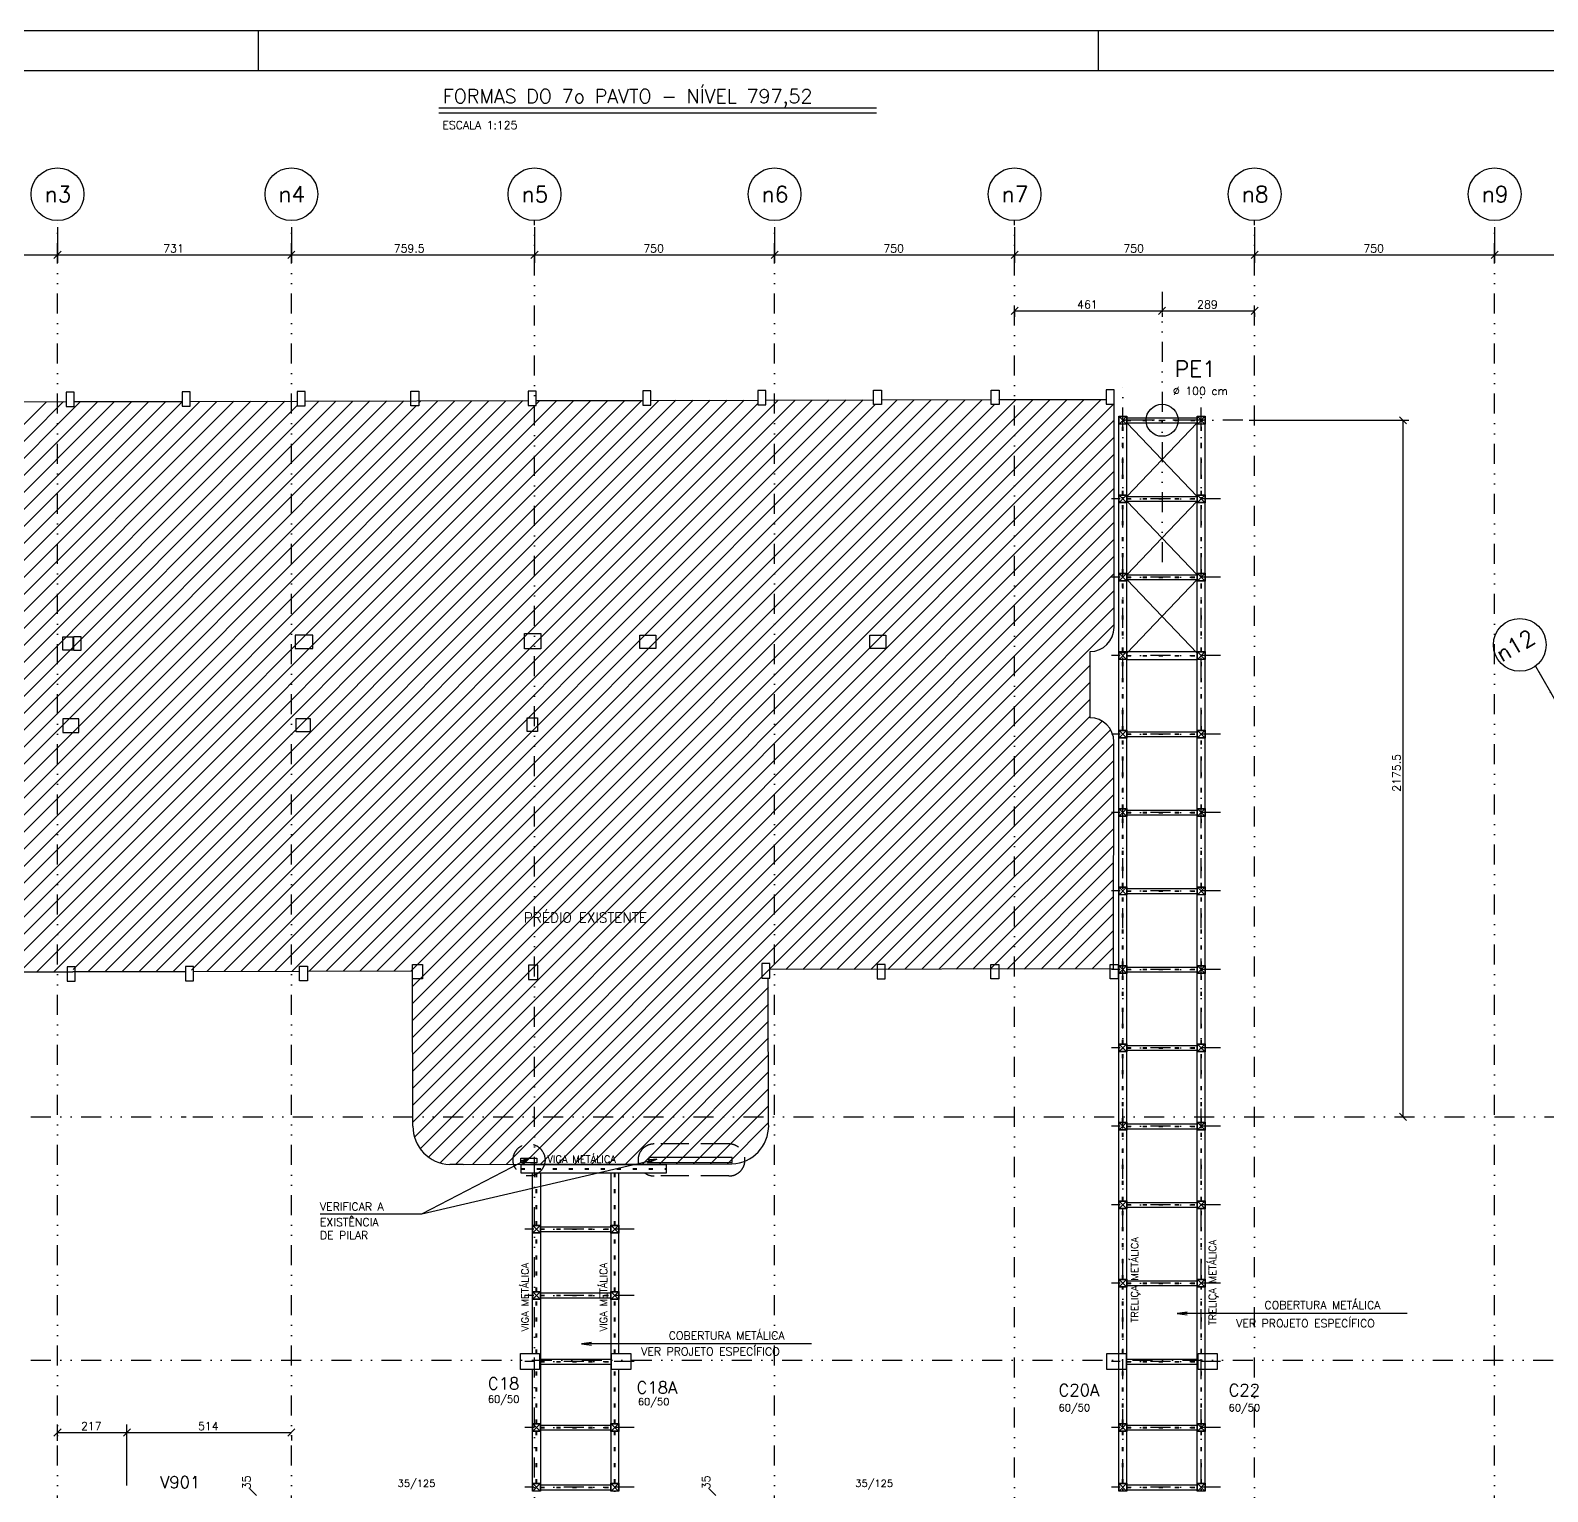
# Model space of a CAD drawing. Extents: x 553257 to 568132, y -474 to 10039.
# Drawn here: x 556920 to 561661, y 5475 to 10039 of the extents above; entities that cross this region are included whole.
import ezdxf

# ---------------------------------------------------------------- set-up
doc = ezdxf.new("R2010")
doc.units = 0
doc.header["$LTSCALE"] = 125
doc.header["$MEASUREMENT"] = 0
for name, pattern in [('DIVIDE', [1.25, 0.5, -0.25, 0, -0.25, 0, -0.25]), ('ESTILO_TQS_0001', [1, 0.7, -0.3]), ('ESTILO_TQS_0002', [0.4, 0.1, -0.3]), ('HIDDEN', [0.375, 0.25, -0.125])]:
    doc.linetypes.add(name, pattern=pattern)
doc.layers.get('0').update_dxf_attribs({"linetype": 'CONTINUOUS'})
for name, color, linetype in [('200', 151, 'ESTILO_TQS_0002'), ('205', 14, 'DIVIDE'), ('210', 11, 'HIDDEN'), ('211', 240, 'ESTILO_TQS_0001'), ('216', 7, 'CONTINUOUS'), ('220', 4, 'CONTINUOUS'), ('221', 5, 'CONTINUOUS'), ('222', 6, 'CONTINUOUS'), ('230', 3, 'CONTINUOUS'), ('231', 5, 'CONTINUOUS'), ('238', 11, 'CONTINUOUS'), ('241', 5, 'CONTINUOUS'), ('250', 5, 'CONTINUOUS')]:
    doc.layers.add(name, color=color, linetype=linetype)
doc.styles.get("Standard").update_dxf_attribs({"font": 'ROMANS.SHX'})

msp = doc.modelspace()

# ---------------------------------------------------------------- linework, layer by layer
for p, q in [((553257.3, 10038.9), (568132.3, 10038.9)), ((557632.3, 9913.9), (557632.3, 10038.9)), ((560257.3, 9913.9), (560257.3, 10038.9))]:
    msp.add_line(p, q)
at = {"layer": '200'}
for p, q in [((560346, 8821.8), (560566, 8821.8)), ((560346, 8820.3), (560566, 8820.3)), ((560332.8, 8588.5), (560332.8, 8808.5)), ((560334.3, 8588.5), (560334.3, 8808.5)), ((560577.8, 8588.5), (560577.8, 8808.5)), ((560579.3, 8588.5), (560579.3, 8808.5)), ((560332.8, 8343.5), (560332.8, 8563.5)), ((560334.3, 8343.5), (560334.3, 8563.5)), ((560346, 8576.8), (560566, 8576.8)), ((560346, 8575.3), (560566, 8575.3)), ((560577.8, 8343.5), (560577.8, 8563.5)), ((560579.3, 8343.5), (560579.3, 8563.5)), ((560332.8, 8098.5), (560332.8, 8318.5)), ((560334.3, 8098.5), (560334.3, 8318.5)), ((560346, 8331.8), (560566, 8331.8)), ((560346, 8330.3), (560566, 8330.3)), ((560577.8, 8098.5), (560577.8, 8318.5)), ((560579.3, 8098.5), (560579.3, 8318.5)), ((560332.8, 7853.5), (560332.8, 8073.5)), ((560334.3, 7853.5), (560334.3, 8073.5)), ((560346, 8086.8), (560566, 8086.8)), ((560346, 8085.3), (560566, 8085.3)), ((560577.8, 7853.5), (560577.8, 8073.5)), ((560579.3, 7853.5), (560579.3, 8073.5)), ((560332.8, 7608.5), (560332.8, 7828.5)), ((560334.3, 7608.5), (560334.3, 7828.5)), ((560346, 7841.8), (560566, 7841.8)), ((560346, 7840.3), (560566, 7840.3)), ((560577.8, 7608.5), (560577.8, 7828.5)), ((560579.3, 7608.5), (560579.3, 7828.5)), ((560346, 7596.8), (560566, 7596.8)), ((560346, 7595.3), (560566, 7595.3)), ((560332.8, 7363.5), (560332.8, 7583.5)), ((560334.3, 7363.5), (560334.3, 7583.5)), ((560577.8, 7363.5), (560577.8, 7583.5)), ((560579.3, 7363.5), (560579.3, 7583.5)), ((560346, 7351.8), (560566, 7351.8)), ((560346, 7350.3), (560566, 7350.3)), ((560332.8, 7118.5), (560332.8, 7338.5)), ((560334.3, 7118.5), (560334.3, 7338.5)), ((560577.8, 7118.5), (560577.8, 7338.5)), ((560579.3, 7118.5), (560579.3, 7338.5)), ((560332.8, 6873.5), (560332.8, 7093.5)), ((560334.3, 6873.5), (560334.3, 7093.5)), ((560346, 7106.8), (560566, 7106.8)), ((560346, 7105.3), (560566, 7105.3)), ((560577.8, 6873.5), (560577.8, 7093.5)), ((560579.3, 6873.5), (560579.3, 7093.5)), ((560332.8, 6628.5), (560332.8, 6848.5)), ((560334.3, 6628.5), (560334.3, 6848.5)), ((560346, 6861.8), (560566, 6861.8)), ((560346, 6860.3), (560566, 6860.3)), ((560577.8, 6628.5), (560577.8, 6848.5)), ((560579.3, 6628.5), (560579.3, 6848.5)), ((560332.8, 6383.5), (560332.8, 6603.5)), ((560334.3, 6383.5), (560334.3, 6603.5)), ((560346, 6616.8), (560566, 6616.8)), ((560346, 6615.3), (560566, 6615.3)), ((560577.8, 6383.5), (560577.8, 6603.5)), ((560579.3, 6383.5), (560579.3, 6603.5)), ((558452.1, 6484), (558907.1, 6484)), ((558452.1, 6482), (558907.1, 6482)), ((558500.1, 6307.5), (558500.1, 6470.5)), ((558502.1, 6307.5), (558502.1, 6470.5)), ((558745.1, 6307.5), (558745.1, 6470.5)), ((558747.1, 6307.5), (558747.1, 6470.5)), ((560332.8, 6138.5), (560332.8, 6358.5)), ((560334.3, 6138.5), (560334.3, 6358.5)), ((560346, 6371.8), (560566, 6371.8)), ((560346, 6370.3), (560566, 6370.3)), ((560577.8, 6138.5), (560577.8, 6358.5)), ((560579.3, 6138.5), (560579.3, 6358.5)), ((558500.1, 6100.5), (558500.1, 6282.5)), ((558502.1, 6100.5), (558502.1, 6282.5)), ((558513.6, 6295.8), (558733.6, 6295.8)), ((558513.6, 6294.3), (558733.6, 6294.3)), ((558745.1, 6100.5), (558745.1, 6282.5)), ((558747.1, 6100.5), (558747.1, 6282.5)), ((560346, 6126.8), (560566, 6126.8)), ((560346, 6125.3), (560566, 6125.3)), ((558500.1, 5906), (558500.1, 6075.5)), ((558502.1, 5906), (558502.1, 6075.5)), ((558513.6, 6088.8), (558733.6, 6088.8)), ((558513.6, 6087.3), (558733.6, 6087.3)), ((558745.1, 5906), (558745.1, 6075.5)), ((558747.1, 5906), (558747.1, 6075.5)), ((560332.8, 5906), (560332.8, 6113.5)), ((560334.3, 5906), (560334.3, 6113.5)), ((560577.8, 5906), (560577.8, 6113.5)), ((560579.3, 5906), (560579.3, 6113.5)), ((558513.6, 5881.8), (558733.6, 5881.8)), ((558513.6, 5880.3), (558733.6, 5880.3)), ((560346, 5881.8), (560566, 5881.8)), ((560346, 5880.3), (560566, 5880.3)), ((558500.1, 5688), (558500.1, 5856)), ((558502.1, 5688), (558502.1, 5856)), ((558745.1, 5688), (558745.1, 5856)), ((558747.1, 5688), (558747.1, 5856)), ((560332.8, 5688), (560332.8, 5856)), ((560334.3, 5688), (560334.3, 5856)), ((560577.8, 5688), (560577.8, 5856)), ((560579.3, 5688), (560579.3, 5856)), ((558500.1, 5501), (558500.1, 5663)), ((558502.1, 5501), (558502.1, 5663)), ((558513.6, 5676.3), (558733.6, 5676.3)), ((558513.6, 5674.8), (558733.6, 5674.8)), ((558745.1, 5501), (558745.1, 5663)), ((558747.1, 5501), (558747.1, 5663)), ((560332.8, 5501), (560332.8, 5663)), ((560334.3, 5501), (560334.3, 5663)), ((560346, 5676.3), (560566, 5676.3)), ((560346, 5674.8), (560566, 5674.8)), ((560577.8, 5501), (560577.8, 5663)), ((560579.3, 5501), (560579.3, 5663)), ((558513.6, 5489.3), (558733.6, 5489.3)), ((558513.6, 5487.8), (558733.6, 5487.8)), ((558745.1, 5474), (558745.1, 5476)), ((558747.1, 5474), (558747.1, 5476)), ((560346, 5489.3), (560566, 5489.3)), ((560346, 5487.8), (560566, 5487.8))]:
    msp.add_line(p, q, dxfattribs=at)
at = {"layer": '205'}
for p, q in [((557004.6, 2740.4), (557004.6, 9444.6)), ((557735.6, 2740.4), (557735.6, 9444.6)), ((558495.1, 2702.9), (558495.1, 9444.6)), ((559245.1, 2740.4), (559245.1, 9444.6)), ((559995.1, 2702.9), (559995.1, 9444.6)), ((560745.1, 2702.9), (560745.1, 9444.6)), ((561495.1, 2740.4), (561495.1, 9444.6)), ((560456.1, 9222.5), (560456.1, 8366.2)), ((560333.5, 5357.1), (560333.5, 8947.1)), ((560578.5, 5357.1), (560578.5, 8947.1)), ((560708.6, 8821), (560287.2, 8821)), ((560588.4, 8821), (560297.5, 8821)), ((560638.4, 8576), (560297.5, 8576)), ((560638.4, 8331), (560297.5, 8331)), ((560638.4, 8086), (560297.5, 8086)), ((561622.7, 8053.2), (564245.1, 3511)), ((560638.4, 7841), (560297.5, 7841)), ((560638.4, 7596), (560297.5, 7596)), ((560638.4, 7351), (560297.5, 7351)), ((560638.4, 7106), (560297.5, 7106)), ((560638.4, 6861), (560297.5, 6861)), ((553792.8, 6645.5), (557407.2, 6645.5)), ((557427.2, 6645.5), (563205.3, 6645.5)), ((560638.4, 6616), (560297.5, 6616)), ((560638.4, 6371), (560297.5, 6371)), ((558806, 6295), (558465.1, 6295)), ((560638.4, 6126), (560297.5, 6126)), ((558806, 6088), (558465.1, 6088)), ((553792.8, 5886), (563824.7, 5886)), ((558806, 5881), (558465.1, 5881)), ((560638.4, 5881), (560297.5, 5881)), ((558806, 5675.5), (558465.1, 5675.5)), ((560638.4, 5675.5), (560297.5, 5675.5)), ((558806, 5488.5), (558465.1, 5488.5)), ((560638.4, 5488.5), (560297.5, 5488.5))]:
    msp.add_line(p, q, dxfattribs=at)
at = {"layer": '210'}
msp.add_line((560322, 8095.5), (560346, 8095.5), dxfattribs=at)
at = {"layer": '211'}
for p, q in [((559102.7, 6560.9), (558868.7, 6560.9)), ((559102.7, 6460.9), (558868.7, 6460.9))]:
    msp.add_line(p, q, dxfattribs=at)
msp.add_circle((558478.1, 6510.9), 50, dxfattribs=at)
for centre, start, end in [((558868.7, 6510.9), 90, 270), ((559102.7, 6510.9), 270, 90)]:
    msp.add_arc(centre, 50, start, end, dxfattribs=at)
at = {"layer": '216'}
for p, q in [((556993.6, 9326.8), (557015.7, 9348.9)), ((556993.6, 9326.8), (557015.7, 9348.9)), ((557724.6, 9326.8), (557746.7, 9348.9)), ((557724.6, 9326.8), (557746.7, 9348.9)), ((558484.1, 9326.8), (558506.2, 9348.9)), ((558484.1, 9326.8), (558506.2, 9348.9)), ((559234.1, 9326.8), (559256.2, 9348.9)), ((559234.1, 9326.8), (559256.2, 9348.9)), ((559984.1, 9326.8), (560006.2, 9348.9)), ((559984.1, 9326.8), (560006.2, 9348.9)), ((560734.1, 9326.8), (560756.2, 9348.9)), ((560734.1, 9326.8), (560756.2, 9348.9)), ((561484.1, 9326.8), (561506.2, 9348.9)), ((561484.1, 9326.8), (561506.2, 9348.9)), ((559984.1, 9151.8), (560006.2, 9173.9)), ((560445.1, 9151.8), (560467.2, 9173.9)), ((560445.1, 9151.8), (560467.2, 9173.9)), ((560734.1, 9151.8), (560756.2, 9173.9)), ((561197.7, 8832.1), (561219.8, 8810)), ((561197.7, 6656.6), (561219.8, 6634.5)), ((556993.6, 5648.7), (557015.7, 5670.8)), ((557210.6, 5648.7), (557232.7, 5670.8)), ((557210.6, 5648.7), (557232.7, 5670.8)), ((557724.6, 5648.7), (557746.7, 5670.8)), ((557626.2, 5463), (557604.1, 5485.1)), ((559062.2, 5463), (559040.1, 5485.1))]:
    msp.add_line(p, q, dxfattribs=at)
at = {"layer": '220'}
for points in [[(558451.1, 5906), (558511.1, 5906), (558511.1, 5856), (558451.1, 5856), (558451.1, 5906)], [(558451.1, 5906), (558511.1, 5906), (558511.1, 5856), (558451.1, 5856), (558451.1, 5906)], [(558736.1, 5906), (558796.1, 5906), (558796.1, 5856), (558736.1, 5856), (558736.1, 5906)], [(558736.1, 5906), (558796.1, 5906), (558796.1, 5856), (558736.1, 5856), (558736.1, 5906)], [(560283.5, 5906), (560343.5, 5906), (560343.5, 5856), (560283.5, 5856), (560283.5, 5906)], [(560283.6, 5906), (560343.6, 5906), (560343.6, 5856), (560283.6, 5856), (560283.6, 5906)], [(560568.5, 5906), (560628.5, 5906), (560628.5, 5856), (560568.5, 5856), (560568.5, 5906)], [(560568.6, 5906), (560628.6, 5906), (560628.6, 5856), (560568.6, 5856), (560568.6, 5906)]]:
    msp.add_lwpolyline(points, dxfattribs=at)
msp.add_circle((560456, 8821), 50, dxfattribs=at)
msp.add_circle((560456, 8821), 50, dxfattribs=at)
at = {"layer": '221'}
msp.add_line((558196.1, 9781.8), (559563.9, 9781.8), dxfattribs=at)
for centre in [(557004.6, 9527.1), (557735.6, 9527.1), (558495.1, 9527.1), (559245.1, 9527.1), (559995.1, 9527.1), (560745.1, 9527.1), (561495.1, 9527.1), (561573.7, 8119.6)]:
    msp.add_circle(centre, 82.5, dxfattribs=at)
at = {"layer": '222'}
for p, q in [((553569.8, 9913.9), (568007.3, 9913.9)), ((558196.1, 9796.8), (559563.9, 9796.8))]:
    msp.add_line(p, q, dxfattribs=at)
at = {"layer": '230'}
for points in [[(558833.8, 8868.2), (558858.8, 8868.2), (558858.8, 8913.2), (558833.8, 8913.2), (558833.8, 8868.2)], [(559192.6, 8869), (559217.6, 8869), (559217.6, 8914), (559192.6, 8914), (559192.6, 8869)], [(559554.2, 8914.8), (559579.3, 8914.8), (559579.3, 8869.9), (559554.2, 8869.9), (559554.2, 8914.8)], [(559921.7, 8915.6), (559946.8, 8915.6), (559946.8, 8870.7), (559921.7, 8870.7), (559921.7, 8915.6)], [(560281.8, 8871.4), (560306.8, 8871.4), (560306.8, 8916.4), (560281.8, 8916.4), (560281.8, 8871.4)], [(557031.8, 8864.3), (557056.8, 8864.3), (557056.8, 8909.3), (557031.8, 8909.3), (557031.8, 8864.3)], [(557394.7, 8865.3), (557419.7, 8865.3), (557419.7, 8910.3), (557394.7, 8910.3), (557394.7, 8865.3)], [(557754, 8865.9), (557779, 8865.9), (557779, 8910.9), (557754, 8910.9), (557754, 8865.9)], [(558108.9, 8911.6), (558134, 8911.6), (558134, 8866.7), (558108.9, 8866.7), (558108.9, 8911.6)], [(558475.5, 8867.4), (558500.5, 8867.4), (558500.5, 8912.4), (558475.5, 8912.4), (558475.5, 8867.4)], [(558464.2, 8154.9), (558515, 8154.9), (558515, 8107.6), (558464.2, 8107.6), (558464.2, 8154.9)], [(557021.3, 8145), (557052.4, 8145), (557052.4, 8103), (557021.3, 8103), (557021.3, 8145)], [(557054.4, 8103), (557078.4, 8103), (557078.4, 8145), (557054.4, 8145), (557054.4, 8103)], [(557746.9, 8107.9), (557802.9, 8107.9), (557802.9, 8149.9), (557746.9, 8149.9), (557746.9, 8107.9)], [(558824.3, 8149.8), (558874.4, 8149.8), (558874.4, 8107.9), (558824.3, 8107.9), (558824.3, 8149.8)], [(559542.4, 8149.9), (559592.5, 8149.9), (559592.5, 8108.1), (559542.4, 8108.1), (559542.4, 8149.9)], [(557021.7, 7846.2), (557071.6, 7846.2), (557071.6, 7888.3), (557021.7, 7888.3), (557021.7, 7846.2)], [(557750, 7889.7), (557794.5, 7889.7), (557794.5, 7847.8), (557750, 7847.8), (557750, 7889.7)], [(558471.7, 7891.3), (558504.3, 7891.3), (558504.3, 7849.2), (558471.7, 7849.2), (558471.7, 7891.3)], [(557035.1, 7069.1), (557060.1, 7069.1), (557060.1, 7114.1), (557035.1, 7114.1), (557035.1, 7069.1)], [(557404.5, 7069.9), (557429.5, 7069.9), (557429.5, 7114.9), (557404.5, 7114.9), (557404.5, 7069.9)], [(557786.3, 7070.7), (557761.3, 7070.7), (557761.3, 7115.7), (557786.3, 7115.7), (557786.3, 7070.7)], [(558113.6, 7121.7), (558145.2, 7121.7), (558145.2, 7076.7), (558113.6, 7076.7), (558113.6, 7121.7)], [(558505.9, 7119.2), (558475.9, 7119.2), (558475.9, 7074.6), (558505.9, 7074.6), (558505.9, 7119.2)], [(559205.7, 7079), (559230.6, 7079), (559230.6, 7124.1), (559205.7, 7124.1), (559205.7, 7079)], [(559565.8, 7076.2), (559590.7, 7076.2), (559590.7, 7121.2), (559565.8, 7121.2), (559565.8, 7076.2)], [(559945.7, 7077), (559920.6, 7077), (559920.6, 7121.9), (559945.7, 7121.9), (559945.7, 7077)], [(560319, 7077), (560293.9, 7077), (560293.9, 7121.9), (560319, 7121.9), (560319, 7077)], [(558502.1, 6501.9), (558452.1, 6501.9), (558452.1, 6516.9), (558502.1, 6516.9), (558502.1, 6501.9)], [(558852.3, 6503.2), (559112.3, 6503.2), (559112.3, 6518.2), (558852.3, 6518.2), (558852.3, 6503.2)]]:
    msp.add_lwpolyline(points, dxfattribs=at)
at = {"layer": '231'}
for p, q in [((555186.6, 7095.1), (556970.7, 8879.2)), ((555239.8, 7095.2), (557023.9, 8879.3)), ((555292.9, 7095.3), (557077, 8879.4)), ((555346.1, 7095.4), (557130.2, 8879.5)), ((555399.2, 7095.6), (557183.3, 8879.6)), ((555452.4, 7095.7), (557236.5, 8879.7)), ((555505.5, 7095.8), (557289.6, 8879.9)), ((555558.7, 7095.9), (557342.8, 8880)), ((555622.5, 7106.7), (557394.7, 8878.8)), ((555664.9, 7096.1), (557449.1, 8880.2)), ((555717.9, 7096.1), (557502.2, 8880.3)), ((555771, 7096.1), (557555.4, 8880.4)), ((555824, 7096.1), (557608.5, 8880.6)), ((555877, 7096.1), (557661.7, 8880.7)), ((555930.1, 7096.1), (557714.8, 8880.8)), ((555983.9, 7096.8), (557754, 8867)), ((556037, 7097), (557821.1, 8881)), ((556090.2, 7097.1), (557874.3, 8881.1)), ((556143.3, 7097.2), (557927.4, 8881.3)), ((556196.5, 7097.3), (557980.5, 8881.4)), ((556249.6, 7097.4), (558033.7, 8881.5)), ((556302.8, 7097.5), (558086.8, 8881.6)), ((556355.9, 7097.6), (558125, 8866.7)), ((556409.1, 7097.8), (558193.1, 8881.8)), ((556462.2, 7097.9), (558246.3, 8881.9)), ((556515.4, 7098), (558299.4, 8882.1)), ((556568.5, 7098.1), (558352.6, 8882.2)), ((556621.7, 7098.2), (558405.7, 8882.3)), ((556674.8, 7098.3), (558458.9, 8882.4)), ((556701.9, 8878.6), (557031.8, 8879.3)), ((556727.9, 7098.4), (558497, 8867.4)), ((556780.9, 7098.4), (558565.2, 8882.6)), ((556834, 7098.4), (558618.3, 8882.8)), ((556887, 7098.4), (558671.5, 8882.9)), ((556940, 7098.4), (558724.6, 8883)), ((556993.1, 7098.4), (558777.8, 8883.1)), ((557053.2, 7105.5), (558830.9, 8883.2)), ((557056.8, 8879.3), (557394.7, 8880.1)), ((557100, 7099.3), (558884.1, 8883.3)), ((557153.2, 7099.4), (558937.2, 8883.5)), ((557206.3, 7099.5), (558990.4, 8883.6)), ((557259.5, 7099.6), (559043.5, 8883.7)), ((557312.6, 7099.7), (559096.7, 8883.8)), ((557365.8, 7099.9), (559149.8, 8883.9)), ((557419.7, 8880.1), (557754, 8880.9)), ((557423.1, 7104.1), (559192.6, 8873.6)), ((557472.1, 7100.1), (559256.1, 8884.2)), ((557525.2, 7100.2), (559309.3, 8884.3)), ((557578.4, 7100.3), (559362.4, 8884.4)), ((557631.5, 7100.4), (559415.6, 8884.5)), ((557684.7, 7100.6), (559468.7, 8884.6)), ((557737.8, 7100.7), (559521.9, 8884.7)), ((557779, 8880.9), (558475.5, 8882.4)), ((557791, 7100.8), (559560, 8869.9)), ((557844.1, 7100.9), (559628.2, 8885)), ((557897.3, 7101), (559681.3, 8885.1)), ((557950.4, 7101.1), (559734.5, 8885.2)), ((558003.6, 7101.2), (559787.6, 8885.3)), ((558056.7, 7101.4), (559840.8, 8885.4)), ((558109.9, 7101.5), (559893.9, 8885.5)), ((558114.1, 7052.7), (559932.1, 8870.7)), ((558114.2, 6999.8), (560000.2, 8885.8)), ((558114.3, 6946.8), (560053.4, 8885.9)), ((558114.4, 6893.9), (560106.5, 8886)), ((558114.5, 6841), (560159.7, 8886.1)), ((558114.7, 6788.1), (560212.8, 8886.2)), ((558114.8, 6735.2), (560266, 8886.4)), ((558114.9, 6682.2), (560304, 8871.4)), ((558134, 8875.7), (558140, 8881.7)), ((558500.5, 8882.5), (558833.8, 8883.2)), ((558500.5, 8871), (558512, 8882.5)), ((558858.8, 8883.3), (559192.6, 8884)), ((559217.6, 8884.1), (559554.2, 8884.8)), ((559579.3, 8884.9), (559921.7, 8885.6)), ((559946.8, 8885.7), (560281.8, 8886.4)), ((559946.8, 8885.4), (559947.1, 8885.7)), ((560305.8, 8174), (560306.8, 8871.4)), ((558115, 6629.3), (560306.8, 8821.1)), ((560322, 8809.5), (560345, 8832.5)), ((560322, 8832.5), (560345, 8809.5)), ((560567, 8832.5), (560590, 8809.5)), ((560567, 8809.5), (560590, 8832.5)), ((558121.4, 6582.7), (560306.7, 8768)), ((558137.8, 6546.1), (560306.6, 8714.9)), ((558165, 6520.2), (560306.5, 8661.8)), ((558199.9, 6502.1), (560306.4, 8608.6)), ((560322, 8564.5), (560345, 8587.5)), ((560322, 8587.5), (560345, 8564.5)), ((560567, 8587.5), (560590, 8564.5)), ((560567, 8564.5), (560590, 8587.5)), ((558247.8, 6496.9), (560306.4, 8555.5)), ((558300.9, 6497.1), (560306.3, 8502.4)), ((558354.1, 6497.2), (560306.2, 8449.3)), ((558407.2, 6497.3), (560306.1, 8396.2)), ((558460.4, 6497.4), (560306.1, 8343.1)), ((560322, 8319.5), (560345, 8342.5)), ((560322, 8342.5), (560345, 8319.5)), ((560567, 8342.5), (560590, 8319.5)), ((560567, 8319.5), (560590, 8342.5)), ((558513.5, 6497.5), (560306, 8290)), ((558566.7, 6497.6), (560305.9, 8236.9)), ((558619.8, 6497.8), (560305.8, 8183.8)), ((560230.3, 8098.9), (560230.3, 7892.2)), ((560322, 8074.5), (560345, 8097.5)), ((560322, 8097.5), (560345, 8074.5)), ((560567, 8097.5), (560590, 8074.5)), ((560567, 8074.5), (560590, 8097.5)), ((559280.6, 7105.5), (560230.3, 8055.2)), ((559333.8, 7105.6), (560230.3, 8002.2)), ((559386.9, 7105.7), (560230.3, 7949.2)), ((559440.1, 7105.9), (560230.3, 7896.1)), ((559493.2, 7106), (560268.7, 7881.5)), ((559546.4, 7106.1), (560295.1, 7854.8)), ((560322, 7829.5), (560345, 7852.5)), ((560322, 7852.5), (560345, 7829.5)), ((560567, 7852.5), (560590, 7829.5)), ((560567, 7829.5), (560590, 7852.5)), ((559599.5, 7106.2), (560305.3, 7812)), ((560304.2, 7107.7), (560305.3, 7817.2)), ((559652.7, 7106.3), (560305.2, 7758.9)), ((559705.8, 7106.4), (560305.1, 7705.8)), ((559758.9, 7106.6), (560305, 7652.6)), ((559812.1, 7106.7), (560305, 7599.5)), ((560322, 7584.5), (560345, 7607.5)), ((560322, 7607.5), (560345, 7584.5)), ((560567, 7607.5), (560590, 7584.5)), ((560567, 7584.5), (560590, 7607.5)), ((559865.2, 7106.8), (560304.9, 7546.4)), ((559918.4, 7106.9), (560304.8, 7493.3)), ((559971.5, 7107), (560304.7, 7440.2)), ((560024.7, 7107.1), (560304.7, 7387.1)), ((560322, 7339.5), (560345, 7362.5)), ((560322, 7362.5), (560345, 7339.5)), ((560567, 7362.5), (560590, 7339.5)), ((560567, 7339.5), (560590, 7362.5)), ((560077.8, 7107.3), (560304.6, 7334)), ((560131, 7107.4), (560304.5, 7280.9)), ((560184.1, 7107.5), (560304.4, 7227.8)), ((560237.3, 7107.6), (560303.8, 7174.1)), ((560322, 7094.5), (560345, 7117.5)), ((560322, 7117.5), (560345, 7094.5)), ((560567, 7117.5), (560590, 7094.5)), ((560567, 7094.5), (560590, 7117.5)), ((556702, 7098.4), (557052.2, 7098.4)), ((557052.2, 7099.2), (557404.5, 7099.9)), ((557429.5, 7100), (557761.3, 7100.7)), ((557786.4, 7100.8), (558113.6, 7101.5)), ((558115, 6616.7), (558114, 7076.7)), ((559226.7, 6619.1), (559225.7, 7079)), ((560304.2, 7107.7), (559230.7, 7105.4)), ((558673, 6497.9), (559225.8, 7050.7)), ((558726.1, 6498), (559225.9, 6997.8)), ((558779.3, 6498.1), (559226, 6944.9)), ((558832.4, 6498.2), (559226.1, 6892)), ((558885.6, 6498.3), (559226.3, 6839)), ((560322, 6849.5), (560345, 6872.5)), ((560322, 6872.5), (560345, 6849.5)), ((560567, 6872.5), (560590, 6849.5)), ((560567, 6849.5), (560590, 6872.5)), ((558938.7, 6498.5), (559226.4, 6786.1)), ((558991.9, 6498.6), (559225.7, 6732.4)), ((559045, 6498.7), (559225.7, 6679.4)), ((559098.2, 6498.8), (559225.7, 6626.4)), ((560322, 6604.5), (560345, 6627.5)), ((560322, 6627.5), (560345, 6604.5)), ((560567, 6627.5), (560590, 6604.5)), ((560567, 6604.5), (560590, 6627.5)), ((558272.1, 6497), (558230.3, 6497)), ((558272.1, 6496.9), (558488.4, 6497.5)), ((558482.6, 6497.5), (559112, 6498.8)), ((560322, 6359.5), (560345, 6382.5)), ((560322, 6382.5), (560345, 6359.5)), ((560567, 6382.5), (560590, 6359.5)), ((560567, 6359.5), (560590, 6382.5)), ((558489.6, 6283.5), (558512.6, 6306.5)), ((558489.6, 6306.5), (558512.6, 6283.5)), ((558734.6, 6306.5), (558757.6, 6283.5)), ((558734.6, 6283.5), (558757.6, 6306.5)), ((560322, 6114.5), (560345, 6137.5)), ((560322, 6137.5), (560345, 6114.5)), ((560567, 6137.5), (560590, 6114.5)), ((560567, 6114.5), (560590, 6137.5)), ((558489.6, 6076.5), (558512.6, 6099.5)), ((558489.6, 6099.5), (558512.6, 6076.5)), ((558734.6, 6099.5), (558757.6, 6076.5)), ((558734.6, 6076.5), (558757.6, 6099.5)), ((558489.6, 5664), (558512.6, 5687)), ((558489.6, 5687), (558512.6, 5664)), ((558734.6, 5687), (558757.6, 5664)), ((558734.6, 5664), (558757.6, 5687)), ((560322, 5664), (560345, 5687)), ((560322, 5687), (560345, 5664)), ((560567, 5687), (560590, 5664)), ((560567, 5664), (560590, 5687)), ((558489.6, 5477), (558512.6, 5500)), ((558489.6, 5500), (558512.6, 5477)), ((558734.6, 5500), (558757.6, 5477)), ((558734.6, 5477), (558757.6, 5500)), ((560322, 5477), (560345, 5500)), ((560322, 5500), (560345, 5477)), ((560567, 5500), (560590, 5477)), ((560567, 5477), (560590, 5500))]:
    msp.add_line(p, q, dxfattribs=at)
for centre, radius, start, end in [((560230.7, 8174), 75.1, 270.1101, 0.0078), ((560230.2, 7817.1), 75.1, 359.9922, 89.8899), ((558234.7, 6616.5), 119.7, 179.9197, 267.893), ((559107.3, 6618.2), 119.5, 272.2798, 0.4084)]:
    msp.add_arc(centre, radius, start, end, dxfattribs=at)
at = {"layer": '238'}
for p, q in [((560346, 8828.5), (560566, 8828.5)), ((560321, 5501), (560321, 8808.5)), ((560346, 8813.5), (560566, 8813.5)), ((560346, 5501), (560346, 8808.5)), ((560566, 5501), (560566, 8808.5)), ((560591, 5501), (560591, 8808.5)), ((560346, 8583.5), (560566, 8583.5)), ((560346, 8568.5), (560566, 8568.5)), ((560346, 8338.5), (560566, 8338.5)), ((560346, 8323.5), (560566, 8323.5)), ((560346, 8098.5), (560566, 8098.5)), ((560346, 8073.5), (560566, 8073.5)), ((560346, 7848.5), (560566, 7848.5)), ((560346, 7833.5), (560566, 7833.5)), ((560346, 7603.5), (560566, 7603.5)), ((560346, 7588.5), (560566, 7588.5)), ((560346, 7358.5), (560566, 7358.5)), ((560346, 7343.5), (560566, 7343.5)), ((560346, 7113.5), (560566, 7113.5)), ((560346, 7098.5), (560566, 7098.5)), ((560346, 6868.5), (560566, 6868.5)), ((560346, 6853.5), (560566, 6853.5)), ((560346, 6623.5), (560566, 6623.5)), ((560346, 6608.5), (560566, 6608.5)), ((558452.1, 6495.5), (558452.1, 6470.5)), ((558907.1, 6495.5), (558452.1, 6495.5)), ((558907.1, 6470.5), (558907.1, 6495.5)), ((558452.1, 6470.5), (558907.1, 6470.5)), ((558488.6, 5906), (558488.6, 6470.5)), ((558513.6, 6470.5), (558513.6, 5501)), ((558733.6, 6470.5), (558733.6, 5501)), ((558758.6, 5906), (558758.6, 6470.5)), ((560346, 6378.5), (560566, 6378.5)), ((560346, 6363.5), (560566, 6363.5)), ((558513.6, 6302.5), (558733.6, 6302.5)), ((558513.6, 6287.5), (558733.6, 6287.5)), ((560346, 6133.5), (560566, 6133.5)), ((560346, 6118.5), (560566, 6118.5)), ((558513.6, 6095.5), (558733.6, 6095.5)), ((558513.6, 6080.5), (558733.6, 6080.5)), ((558513.6, 5888.5), (558733.6, 5888.5)), ((560346, 5888.5), (560566, 5888.5)), ((558488.6, 5501), (558488.6, 5856)), ((558513.6, 5873.5), (558733.6, 5873.5)), ((558758.6, 5501), (558758.6, 5856)), ((560346, 5873.5), (560566, 5873.5)), ((558513.6, 5683), (558733.6, 5683)), ((558513.6, 5668), (558733.6, 5668)), ((560346, 5683), (560566, 5683)), ((560346, 5668), (560566, 5668)), ((558513.6, 5496), (558733.6, 5496)), ((558513.6, 5481), (558733.6, 5481)), ((560346, 5496), (560566, 5496)), ((560346, 5481), (560566, 5481))]:
    msp.add_line(p, q, dxfattribs=at)
at = {"layer": '241'}
for points in [[(560321, 8833.5), (560346, 8833.5), (560346, 8808.5), (560321, 8808.5), (560321, 8833.5)], [(560322, 8832.5), (560345, 8832.5), (560345, 8809.5), (560322, 8809.5), (560322, 8832.5)], [(560566, 8833.5), (560591, 8833.5), (560591, 8808.5), (560566, 8808.5), (560566, 8833.5)], [(560567, 8832.5), (560590, 8832.5), (560590, 8809.5), (560567, 8809.5), (560567, 8832.5)], [(560321, 8588.5), (560346, 8588.5), (560346, 8563.5), (560321, 8563.5), (560321, 8588.5)], [(560322, 8587.5), (560345, 8587.5), (560345, 8564.5), (560322, 8564.5), (560322, 8587.5)], [(560566, 8588.5), (560591, 8588.5), (560591, 8563.5), (560566, 8563.5), (560566, 8588.5)], [(560567, 8587.5), (560590, 8587.5), (560590, 8564.5), (560567, 8564.5), (560567, 8587.5)], [(560321, 8343.5), (560346, 8343.5), (560346, 8318.5), (560321, 8318.5), (560321, 8343.5)], [(560322, 8342.5), (560345, 8342.5), (560345, 8319.5), (560322, 8319.5), (560322, 8342.5)], [(560566, 8343.5), (560591, 8343.5), (560591, 8318.5), (560566, 8318.5), (560566, 8343.5)], [(560567, 8342.5), (560590, 8342.5), (560590, 8319.5), (560567, 8319.5), (560567, 8342.5)], [(560321, 8098.5), (560346, 8098.5), (560346, 8073.5), (560321, 8073.5), (560321, 8098.5)], [(560322, 8097.5), (560345, 8097.5), (560345, 8074.5), (560322, 8074.5), (560322, 8097.5)], [(560566, 8098.5), (560591, 8098.5), (560591, 8073.5), (560566, 8073.5), (560566, 8098.5)], [(560567, 8097.5), (560590, 8097.5), (560590, 8074.5), (560567, 8074.5), (560567, 8097.5)], [(560321, 7853.5), (560346, 7853.5), (560346, 7828.5), (560321, 7828.5), (560321, 7853.5)], [(560322, 7852.5), (560345, 7852.5), (560345, 7829.5), (560322, 7829.5), (560322, 7852.5)], [(560566, 7853.5), (560591, 7853.5), (560591, 7828.5), (560566, 7828.5), (560566, 7853.5)], [(560567, 7852.5), (560590, 7852.5), (560590, 7829.5), (560567, 7829.5), (560567, 7852.5)], [(560321, 7608.5), (560346, 7608.5), (560346, 7583.5), (560321, 7583.5), (560321, 7608.5)], [(560322, 7607.5), (560345, 7607.5), (560345, 7584.5), (560322, 7584.5), (560322, 7607.5)], [(560566, 7608.5), (560591, 7608.5), (560591, 7583.5), (560566, 7583.5), (560566, 7608.5)], [(560567, 7607.5), (560590, 7607.5), (560590, 7584.5), (560567, 7584.5), (560567, 7607.5)], [(560321, 7363.5), (560346, 7363.5), (560346, 7338.5), (560321, 7338.5), (560321, 7363.5)], [(560322, 7362.5), (560345, 7362.5), (560345, 7339.5), (560322, 7339.5), (560322, 7362.5)], [(560566, 7363.5), (560591, 7363.5), (560591, 7338.5), (560566, 7338.5), (560566, 7363.5)], [(560567, 7362.5), (560590, 7362.5), (560590, 7339.5), (560567, 7339.5), (560567, 7362.5)], [(560321, 7118.5), (560346, 7118.5), (560346, 7093.5), (560321, 7093.5), (560321, 7118.5)], [(560322, 7117.5), (560345, 7117.5), (560345, 7094.5), (560322, 7094.5), (560322, 7117.5)], [(560566, 7118.5), (560591, 7118.5), (560591, 7093.5), (560566, 7093.5), (560566, 7118.5)], [(560567, 7117.5), (560590, 7117.5), (560590, 7094.5), (560567, 7094.5), (560567, 7117.5)], [(560321, 6873.5), (560346, 6873.5), (560346, 6848.5), (560321, 6848.5), (560321, 6873.5)], [(560322, 6872.5), (560345, 6872.5), (560345, 6849.5), (560322, 6849.5), (560322, 6872.5)], [(560566, 6873.5), (560591, 6873.5), (560591, 6848.5), (560566, 6848.5), (560566, 6873.5)], [(560567, 6872.5), (560590, 6872.5), (560590, 6849.5), (560567, 6849.5), (560567, 6872.5)], [(560321, 6628.5), (560346, 6628.5), (560346, 6603.5), (560321, 6603.5), (560321, 6628.5)], [(560322, 6627.5), (560345, 6627.5), (560345, 6604.5), (560322, 6604.5), (560322, 6627.5)], [(560566, 6628.5), (560591, 6628.5), (560591, 6603.5), (560566, 6603.5), (560566, 6628.5)], [(560567, 6627.5), (560590, 6627.5), (560590, 6604.5), (560567, 6604.5), (560567, 6627.5)], [(560321, 6383.5), (560346, 6383.5), (560346, 6358.5), (560321, 6358.5), (560321, 6383.5)], [(560322, 6382.5), (560345, 6382.5), (560345, 6359.5), (560322, 6359.5), (560322, 6382.5)], [(560566, 6383.5), (560591, 6383.5), (560591, 6358.5), (560566, 6358.5), (560566, 6383.5)], [(560567, 6382.5), (560590, 6382.5), (560590, 6359.5), (560567, 6359.5), (560567, 6382.5)], [(558488.6, 6307.5), (558513.6, 6307.5), (558513.6, 6282.5), (558488.6, 6282.5), (558488.6, 6307.5)], [(558489.6, 6306.5), (558512.6, 6306.5), (558512.6, 6283.5), (558489.6, 6283.5), (558489.6, 6306.5)], [(558733.6, 6307.5), (558758.6, 6307.5), (558758.6, 6282.5), (558733.6, 6282.5), (558733.6, 6307.5)], [(558734.6, 6306.5), (558757.6, 6306.5), (558757.6, 6283.5), (558734.6, 6283.5), (558734.6, 6306.5)], [(560321, 6138.5), (560346, 6138.5), (560346, 6113.5), (560321, 6113.5), (560321, 6138.5)], [(560322, 6137.5), (560345, 6137.5), (560345, 6114.5), (560322, 6114.5), (560322, 6137.5)], [(560566, 6138.5), (560591, 6138.5), (560591, 6113.5), (560566, 6113.5), (560566, 6138.5)], [(560567, 6137.5), (560590, 6137.5), (560590, 6114.5), (560567, 6114.5), (560567, 6137.5)], [(558488.6, 6100.5), (558513.6, 6100.5), (558513.6, 6075.5), (558488.6, 6075.5), (558488.6, 6100.5)], [(558489.6, 6099.5), (558512.6, 6099.5), (558512.6, 6076.5), (558489.6, 6076.5), (558489.6, 6099.5)], [(558733.6, 6100.5), (558758.6, 6100.5), (558758.6, 6075.5), (558733.6, 6075.5), (558733.6, 6100.5)], [(558734.6, 6099.5), (558757.6, 6099.5), (558757.6, 6076.5), (558734.6, 6076.5), (558734.6, 6099.5)], [(558488.6, 5688), (558513.6, 5688), (558513.6, 5663), (558488.6, 5663), (558488.6, 5688)], [(558489.6, 5687), (558512.6, 5687), (558512.6, 5664), (558489.6, 5664), (558489.6, 5687)], [(558733.6, 5688), (558758.6, 5688), (558758.6, 5663), (558733.6, 5663), (558733.6, 5688)], [(558734.6, 5687), (558757.6, 5687), (558757.6, 5664), (558734.6, 5664), (558734.6, 5687)], [(560321, 5688), (560346, 5688), (560346, 5663), (560321, 5663), (560321, 5688)], [(560322, 5687), (560345, 5687), (560345, 5664), (560322, 5664), (560322, 5687)], [(560566, 5688), (560591, 5688), (560591, 5663), (560566, 5663), (560566, 5688)], [(560567, 5687), (560590, 5687), (560590, 5664), (560567, 5664), (560567, 5687)], [(558488.6, 5501), (558513.6, 5501), (558513.6, 5476), (558488.6, 5476), (558488.6, 5501)], [(558489.6, 5500), (558512.6, 5500), (558512.6, 5477), (558489.6, 5477), (558489.6, 5500)], [(558733.6, 5501), (558758.6, 5501), (558758.6, 5476), (558733.6, 5476), (558733.6, 5501)], [(558734.6, 5500), (558757.6, 5500), (558757.6, 5477), (558734.6, 5477), (558734.6, 5500)], [(560321, 5501), (560346, 5501), (560346, 5476), (560321, 5476), (560321, 5501)], [(560322, 5500), (560345, 5500), (560345, 5477), (560322, 5477), (560322, 5500)], [(560566, 5501), (560591, 5501), (560591, 5476), (560566, 5476), (560566, 5501)], [(560567, 5500), (560590, 5500), (560590, 5477), (560567, 5477), (560567, 5500)]]:
    msp.add_lwpolyline(points, dxfattribs=at)
at = {"layer": '250'}
for p, q in [((557004.6, 9424.6), (557004.6, 9312.8)), ((557735.6, 9424.6), (557735.6, 9312.8)), ((558495.1, 9424.6), (558495.1, 9312.8)), ((559245.1, 9424.6), (559245.1, 9312.8)), ((559995.1, 9424.6), (559995.1, 9312.8)), ((560745.1, 9424.6), (560745.1, 9312.8)), ((561495.1, 9424.6), (561495.1, 9312.8)), ((556245.1, 9337.8), (557004.6, 9337.8)), ((557004.6, 9337.8), (557735.6, 9337.8)), ((557735.6, 9337.8), (558495.1, 9337.8)), ((558495.1, 9337.8), (559245.1, 9337.8)), ((559245.1, 9337.8), (559995.1, 9337.8)), ((559995.1, 9337.8), (560745.1, 9337.8)), ((560745.1, 9337.8), (561495.1, 9337.8)), ((561495.1, 9337.8), (562245.1, 9337.8)), ((559995.1, 9162.8), (560456.1, 9162.8)), ((559995.1, 9162.2), (559995.1, 9144.1)), ((560456.1, 9162.8), (560745.1, 9162.8)), ((560456.1, 9157.7), (560456.1, 9144.1)), ((560745.1, 9156.5), (560745.1, 9144.1)), ((560728.6, 8821), (561227.5, 8821)), ((561208.7, 8821), (561208.7, 6645.5)), ((560346.1, 8583.5), (560566.1, 8813.5)), ((560346.1, 8813.5), (560566.1, 8583.5)), ((560346.1, 8338.5), (560566.1, 8568.5)), ((560346.1, 8568.5), (560566.1, 8338.5)), ((560346.1, 8093.5), (560566.1, 8323.5)), ((560346.1, 8323.5), (560566.1, 8093.5)), ((561632.7, 8035.9), (561681.9, 7950.6)), ((561210.9, 6645.5), (561227.5, 6645.5)), ((557004.6, 5634), (557004.6, 5684.8)), ((557004.6, 5659.8), (557221.6, 5659.8)), ((557221.6, 5494), (557221.6, 5684.8)), ((557221.6, 5659.8), (557735.6, 5659.8)), ((557735.6, 5648.5), (557735.6, 5634.8))]:
    msp.add_line(p, q, dxfattribs=at)
for points in [[(557825, 6343.1), (558143, 6343.1), (558480.8, 6517.8), (558455.2, 6500), (558480.8, 6517.8), (558451.4, 6507.2)], [(558143, 6343.1), (558877.7, 6513.2), (558848.5, 6502.2), (558877.7, 6513.2), (558846.6, 6510.2)], [(561222, 6031.5), (560503.1, 6031.5), (560534.1, 6035.6), (560503.1, 6031.5), (560534.1, 6027.4)], [(559360.7, 5936.4), (558641.8, 5936.4), (558672.8, 5940.5), (558641.8, 5936.4), (558672.8, 5932.4)]]:
    msp.add_lwpolyline(points, dxfattribs=at)

# ---------------------------------------------------------------- texts
at = {"layer": '216'}
for s, height, p in [('ESCALA 1:125', 25, (558207.2, 9730.7)), ('731', 25, (557335.1, 9345.3)), ('759.5', 25, (558055.4, 9345.3)), ('750', 25, (558835.1, 9345.3)), ('750', 25, (559585.1, 9345.3)), ('750', 25, (560335.1, 9345.3)), ('750', 25, (561085.1, 9345.3)), ('461', 25, (560190.6, 9170.3)), ('289', 25, (560565.6, 9170.3)), ('%%c 100 cm', 25, (560490, 8900.1)), ('VIGA METÁLICA', 22.5, (558535.4, 6502.1)), ('VERIFICAR A', 25, (557824.7, 6352.6)), ('EXISTÊNCIA', 25, (557824.7, 6304.2)), ('DE PILAR', 25, (557824.7, 6263.2)), ('COBERTURA METÁLICA', 25, (560775.9, 6045)), ('VER PROJETO ESPECÍFICO', 25, (560687.6, 5988.3)), ('COBERTURA METÁLICA', 25, (558914.5, 5949.9)), ('VER PROJETO ESPECÍFICO', 25, (558828.4, 5900.2)), ('60/50', 22.5, (558349.5, 5752.6)), ('60/50', 22.5, (558818.2, 5744.8)), ('60/50', 22.5, (560132.6, 5725.8)), ('60/50', 22.5, (560663.9, 5725.8)), ('217', 25, (557078.1, 5667.3)), ('514', 25, (557443.6, 5667.3)), ('35/125', 22.5, (558067.7, 5489.8)), ('35/125', 22.5, (559497.7, 5489.5))]:
    msp.add_text(s, height=height, dxfattribs=at).set_placement(p)
for s, height, p in [('2175.5', 25, (561201.2, 7660.8)), ('TRELIÇA METÁLICA', 22.5, (560381.4, 6003)), ('TRELIÇA METÁLICA', 22.5, (560624.9, 5994.7)), ('VIGA METÁLICA', 22.5, (558476.8, 5975.5)), ('VIGA METÁLICA', 22.5, (558721.8, 5975.5)), ('35', 25, (557607.7, 5482.3)), ('35', 25, (559043.7, 5482.3))]:
    msp.add_text(s, height=height, rotation=90, dxfattribs=at).set_placement(p)
at = {"layer": '220'}
for s, height, p in [('n3', 50, (556964.4, 9502.3)), ('n4', 50, (557695.4, 9502.3)), ('n5', 50, (558454.9, 9502.3)), ('n6', 50, (559204.9, 9502.3)), ('n7', 50, (559954.9, 9502.3)), ('n8', 50, (560704.9, 9502.3)), ('n9', 50, (561454.9, 9502.3)), ('PE1', 50, (560495.7, 8956.4)), ('PRÉDIO EXISTENTE', 31.25, (558461.8, 7252.2)), ('C18', 37.5, (558349.5, 5794)), ('C18A', 37.5, (558814, 5781.5)), ('C20A', 37.5, (560132.6, 5773.5)), ('C22', 37.5, (560663.9, 5773.5)), ('V901', 37.5, (557325.3, 5486))]:
    msp.add_text(s, height=height, dxfattribs=at).set_placement(p)
msp.add_text('n12', height=50, rotation=30, dxfattribs=at).set_placement((561517.5, 8064.6))
at = {"layer": '222'}
msp.add_text('FORMAS DO 7o PAVTO - NÍVEL 797,52', height=43.75, dxfattribs=at).set_placement((558208.7, 9811.8))

doc.saveas('drawing.dxf')
